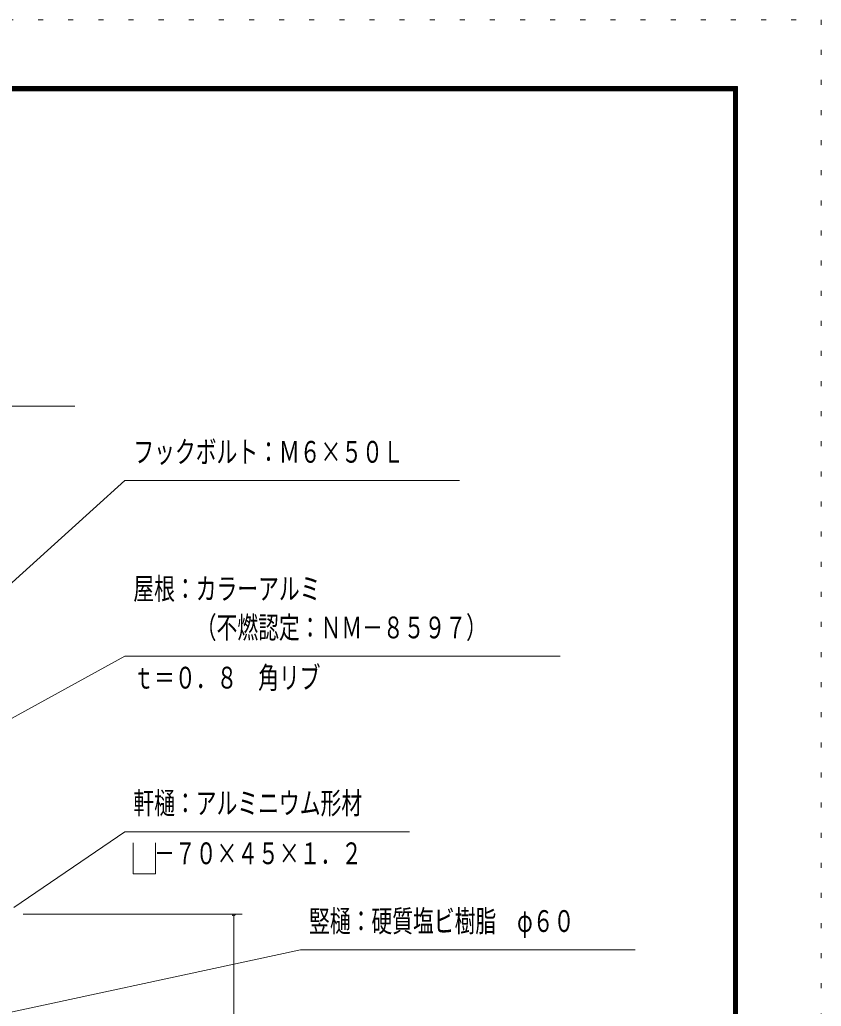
# Model space of a CAD drawing. Units: millimetres, scale not verified. Extents: x -26655 to 26659, y -10500 to 10500.
# Drawn here: x 21869 to 26659, y 4602 to 10500 of the extents above; entities that cross this region are included whole.
import ezdxf
from ezdxf.enums import TextEntityAlignment as Align

# ---------------------------------------------------------------- set-up
doc = ezdxf.new("R2010")
doc.units = ezdxf.units.MM
doc.header["$LTSCALE"] = 60
doc.linetypes.add('USER4', pattern=[3, 0.5, -2.5])
for name, color, linetype, lineweight in [('0-A_2-52DIM', 3, 'Continuous', 18), ('0-C_F-F1PAPER', 5, 'Continuous', 18), ('0-D_F-E_J_ADD', 5, 'USER4', 18)]:
    doc.layers.add(name, color=color, linetype=linetype, lineweight=lineweight)
doc.styles.add('ＭＳ ゴシック', font='')
doc.styles.get('ＭＳ ゴシック').set_extended_font_data('MS Gothic')

msp = doc.modelspace()

# ---------------------------------------------------------------- linework, layer by layer
at = {"layer": '0-A_2-52DIM'}
for p, q in [((20047.41, 8189.93), (22197.41, 8189.93)), ((22497.41, 7744.93), (20786.35, 6199.55)), ((24497.41, 7744.93), (22497.41, 7744.93)), ((22497.41, 6694.93), (21241.12, 6006.15)), ((22497.41, 6694.93), (25097.41, 6694.93)), ((23197.42, 5152.53), (21889.66, 5152.53)), ((23157.42, 5152.53), (23137.42, 5152.53)), ((23147.42, -900.07), (23147.42, 5152.53))]:
    msp.add_line(p, q, dxfattribs=at)
for points in [[(21833.48, 5192.54), (22497.41, 5644.93), (24197.42, 5644.93)], [(22679.06, 5578.88), (22679.06, 5394.93), (22547.42, 5394.93), (22547.42, 5578.88)], [(21489.9, 4497.62), (23547.42, 4939.94), (25547.41, 4939.94)]]:
    msp.add_lwpolyline(points, dxfattribs=at)
msp.add_arc((23147.42, 5152.53), 10, 180, 0, dxfattribs=at)
at = {"layer": '0-C_F-F1PAPER'}
for points in [[(26158.83, -10000), (26158.83, 10100), (-2541.17, 10100), (-2541.17, -10000)], [(26156.32, -9997.5), (26156.32, 10097.5), (-2538.67, 10097.5), (-2538.67, -9997.5)], [(26153.83, -9995), (-2536.17, -9995), (-2536.17, 10095), (26153.83, 10095)], [(26151.32, -9992.5), (26151.32, 10092.5), (-2533.67, 10092.5), (-2533.67, -9992.5)], [(26148.83, -9990), (-2531.17, -9990), (-2531.17, 10090), (26148.83, 10090)], [(26146.33, -9987.5), (26146.33, 10087.5), (-2528.67, 10087.5), (-2528.67, -9987.5)], [(26143.82, -9985), (-2526.17, -9985), (-2526.17, 10085), (26143.82, 10085)], [(26141.33, -9982.5), (26141.33, 10082.5), (-2523.67, 10082.5), (-2523.67, -9982.5)], [(26138.82, -9980), (26138.82, 10080), (-2521.17, 10080), (-2521.17, -9980)], [(26136.33, -9977.5), (26136.33, 10077.5), (-2518.67, 10077.5), (-2518.67, -9977.5)], [(26133.83, -9975), (-2516.17, -9975), (-2516.17, 10075), (26133.83, 10075)]]:
    msp.add_lwpolyline(points, close=True, dxfattribs=at)
at = {"layer": '0-D_F-E_J_ADD'}
msp.add_lwpolyline([(26658.83, -10500), (-3041.17, -10500), (-3041.17, 10500), (26658.83, 10500)], close=True, dxfattribs=at)

# ---------------------------------------------------------------- texts
at = {"layer": '0-A_2-52DIM', "color": 7, "style": 'ＭＳ ゴシック', "width": 0.7}
for s, p in [('フックボルト：Ｍ６×５０Ｌ', (22547.41, 7812.7)), ('屋根：カラーアルミ', (22547.41, 6994.61)), ('\u3000\u3000\u3000（不燃認定：ＮＭ－８５９７）', (22547.41, 6762.7)), ('ｔ＝０．８\u3000角リブ', (22547.41, 6462.69)), ('軒樋：アルミニウム形材', (22547.41, 5712.7)), ('\u3000－７０×４５×１．２', (22547.41, 5412.7)), ('竪樋：硬質塩ビ樹脂\u3000φ６０', (23597.42, 5007.71))]:
    msp.add_text(s, height=130.2, dxfattribs=at).set_placement(p, align=Align.BOTTOM_LEFT)

doc.saveas('drawing.dxf')
